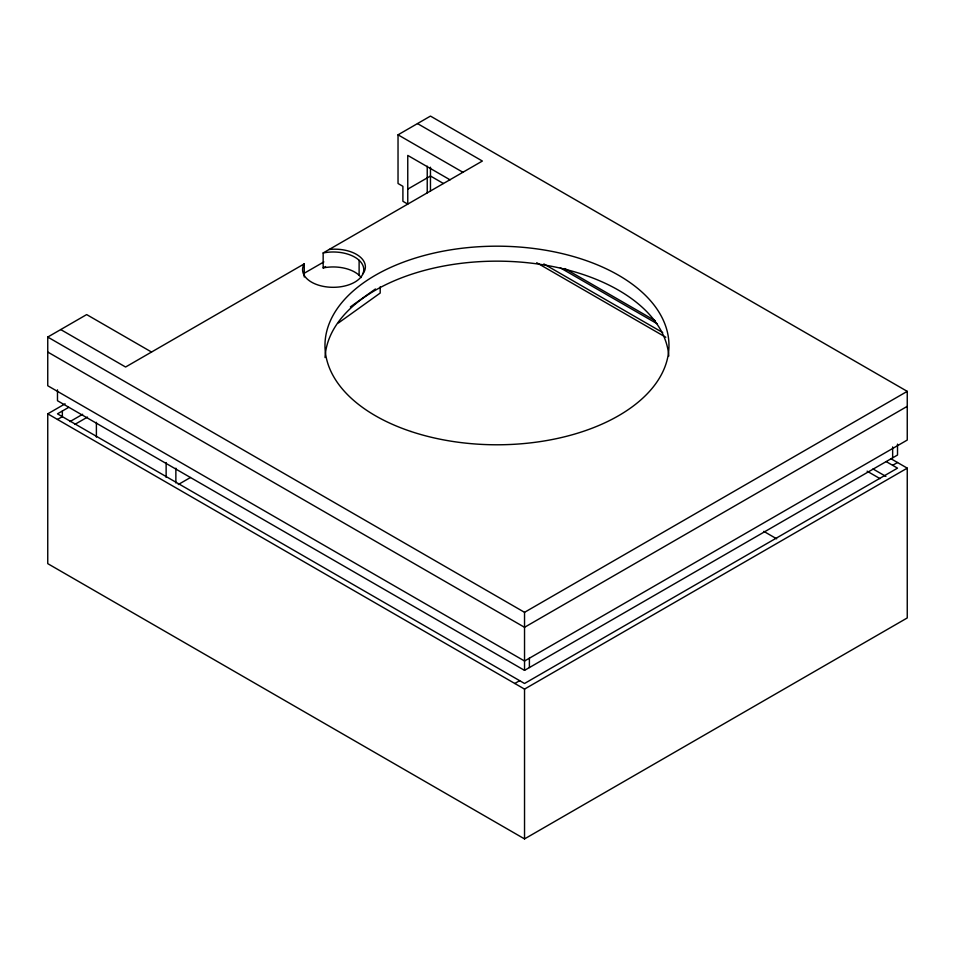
<?xml version="1.0" encoding="UTF-8"?>
<svg xmlns="http://www.w3.org/2000/svg" width="955" height="955" viewBox="0 0 955 955"><rect width="100%" height="100%" fill="white"/><g stroke="black" fill="none" stroke-linecap="round" stroke-linejoin="round"><path stroke-width="1.43" d="M350.378 306.913L375.422 288.983M338.452 322.945L380.197 293.054L380.197 286.81M450.08 179.85L407.761 155.414L407.761 204.107L402.903 201.302L402.903 186.321L398.032 183.503L398.032 134.822L430.466 116.092L907.25 391.359L907.25 440.052L524.534 661.015L47.75 385.748L47.75 337.055L86.666 314.589L151.535 352.037M407.761 189.126L430.466 176.018L443.395 183.479M361.217 277.559A30.596 17.668 0 0 0 323.16 267.925L323.16 252.956A30.596 17.668 0 0 1 363.58 267.687A30.596 17.668 0 0 1 329.773 287.204A30.596 17.668 0 0 1 304.251 263.867L125.594 367.018L60.726 329.57M323.16 252.956L482.37 161.037L417.502 123.589M891.063 458.794L907.25 468.141L907.25 617.945L524.534 838.908L47.75 563.641L47.75 413.837L65.095 403.822M68.688 407.355L57.479 413.837L524.534 683.482L897.521 468.141L886.192 461.599M304.514 273.082L323.852 261.921M57.479 419.448L62.35 416.643M323.16 267.925L325.571 266.541M69.966 421.609L82.655 414.279M74.824 424.414L87.514 417.084M178.299 484.519L190.463 477.5M47.75 337.055L524.534 612.322L907.25 391.359M907.25 406.341L524.534 627.304L47.75 352.037M57.479 389.831L57.479 400.73L524.534 670.374L897.521 455.034L897.521 444.135M514.805 683.482L519.663 680.676M892.65 465.324L897.521 462.518M47.75 413.837L524.534 689.104L907.25 468.141M398.032 134.822L462.9 172.27M564.823 268.57L655.249 320.773M560.346 267.854L657.231 323.793M543.849 263.95L662.698 332.567M536.71 262.732L665.79 337.258M873.001 468.965L885.906 476.414M867.116 471.185L880.033 478.646M763.773 531.362L776.69 538.823M892.65 446.94L892.65 457.839M529.392 658.031L529.392 667.569M524.534 612.322L524.534 670.374M524.534 689.104L524.534 838.908M430.466 167.221L430.466 191M427.231 166.17L427.231 192.874M359.116 260.285L359.116 275.267M304.251 263.867L304.251 276.974M175.863 468.177L175.863 482.967M166.134 462.53L166.134 477.345M96.395 422.313L96.395 437.115M62.35 411.02L62.35 416.476M329.2 249.47A30.596 17.668 0 0 1 358.686 255.809A30.596 17.668 0 0 1 362.9 273.81M325.034 357.528A172.007 99.308 0 0 1 495.693 261.157A172.007 99.308 0 0 1 668.798 356.06M410.96 431.481A172.007 99.308 0 0 0 668.966 345.483A172.007 99.308 0 0 0 410.96 259.485A172.007 99.308 0 0 0 410.96 431.481"/></g></svg>
